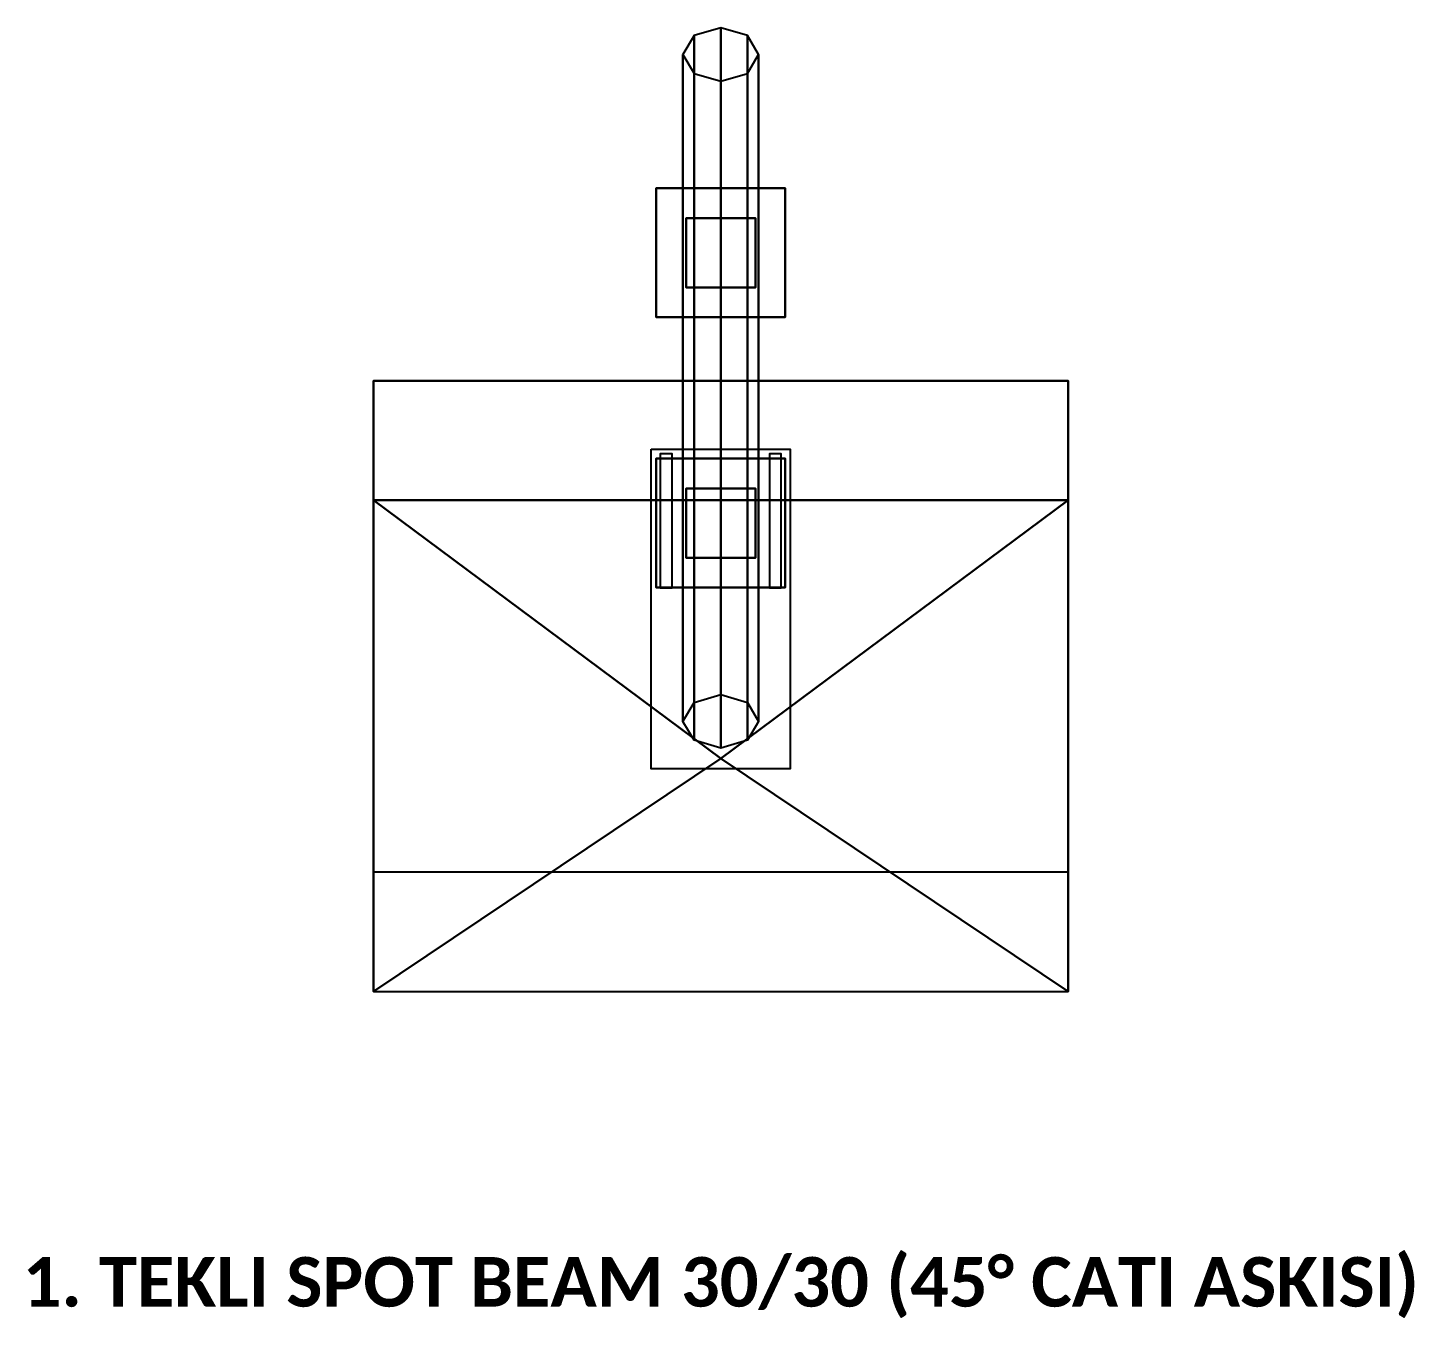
# Model space of a CAD drawing. Header units: millimetres. Extents: x -14698 to 17750, y -795 to 795.
# Drawn here: x -14698 to -13301, y -637 to 663 of the extents above; entities that cross this region are included whole.
import ezdxf
from ezdxf.enums import TextEntityAlignment as Align

# ---------------------------------------------------------------- set-up
doc = ezdxf.new("R2010")
doc.units = ezdxf.units.MM
for name, color, linetype in [('CELIK_KIRIS_KOLON', 9, 'CONTINUOUS'), ('EKP_PANEL_ANTEN', 6, 'CONTINUOUS'), ('METIN_BILGI', 7, 'CONTINUOUS'), ('MONTAJ_BORULARI', 2, 'CONTINUOUS')]:
    doc.layers.add(name, color=color, linetype=linetype)
doc.styles.get("Standard").update_dxf_attribs({"font": 'calibrib.ttf'})

msp = doc.modelspace()

# ---------------------------------------------------------------- linework, layer by layer
at = {"layer": 'CELIK_KIRIS_KOLON'}
for p, q in [((-13935, 501.6, 109.3), (-14065, 501.6, 109.3)), ((-14065, 501.6, 109.3), (-14065, 371.6, 109.3)), ((-13935, 501.6, 219.3), (-14065, 501.6, 219.3)), ((-14065, 501.6, 219.3), (-14065, 371.6, 219.3)), ((-14065, 501.6, 109.3), (-14065, 501.6, 219.3)), ((-13935, 371.6, 109.3), (-13935, 501.6, 109.3)), ((-13935, 371.6, 219.3), (-13935, 501.6, 219.3)), ((-13935, 501.6, 109.3), (-13935, 501.6, 219.3)), ((-14065, 371.6, 109.3), (-13935, 371.6, 109.3)), ((-14065, 371.6, 219.3), (-13935, 371.6, 219.3)), ((-14065, 371.6, 109.3), (-14065, 371.6, 219.3)), ((-13935, 371.6, 109.3), (-13935, 371.6, 219.3)), ((-13935, 229.3, 381.6), (-14065, 229.3, 381.6)), ((-14065, 229.3, 381.6), (-14065, 99.3, 381.6)), ((-13935, 229.3, 491.6), (-14065, 229.3, 491.6)), ((-14065, 229.3, 491.6), (-14065, 99.3, 491.6)), ((-14065, 229.3, 381.6), (-14065, 229.3, 491.6)), ((-13935, 99.3, 381.6), (-13935, 229.3, 381.6)), ((-13935, 99.3, 491.6), (-13935, 229.3, 491.6)), ((-13935, 229.3, 381.6), (-13935, 229.3, 491.6)), ((-14065, 99.3, 381.6), (-13935, 99.3, 381.6)), ((-14065, 99.3, 491.6), (-13935, 99.3, 491.6)), ((-14065, 99.3, 381.6), (-14065, 99.3, 491.6)), ((-13935, 99.3, 381.6), (-13935, 99.3, 491.6))]:
    msp.add_line(p, q, dxfattribs=at)
for points in [[(-14065, 371.6, 109.3), (-13935, 371.6, 109.3), (-13935, 501.6, 109.3), (-14065, 501.6, 109.3)], [(-14065, 371.6, 219.3), (-13935, 371.6, 219.3), (-13935, 501.6, 219.3), (-14065, 501.6, 219.3)], [(-14065, 501.6, 109.3), (-13935, 501.6, 109.3), (-13935, 501.6, 219.3), (-14065, 501.6, 219.3)], [(-14065, 371.6, 109.3), (-14065, 501.6, 109.3), (-14065, 501.6, 219.3), (-14065, 371.6, 219.3)], [(-13935, 371.6, 109.3), (-13935, 501.6, 109.3), (-13935, 501.6, 219.3), (-13935, 371.6, 219.3)], [(-14065, 371.6, 109.3), (-13935, 371.6, 109.3), (-13935, 371.6, 219.3), (-14065, 371.6, 219.3)], [(-14070, 238.6, -83.1), (-13930, 238.6, -83.1), (-13930, -83.1, 238.6), (-14070, -83.1, 238.6)], [(-14065, 99.3, 381.6), (-13935, 99.3, 381.6), (-13935, 229.3, 381.6), (-14065, 229.3, 381.6)], [(-14065, 99.3, 491.6), (-13935, 99.3, 491.6), (-13935, 229.3, 491.6), (-14065, 229.3, 491.6)], [(-14065, 229.3, 381.6), (-13935, 229.3, 381.6), (-13935, 229.3, 491.6), (-14065, 229.3, 491.6)], [(-14065, 99.3, 381.6), (-14065, 229.3, 381.6), (-14065, 229.3, 491.6), (-14065, 99.3, 491.6)], [(-14061, 99, 56.6), (-14049, 99, 56.6), (-14049, 234.1, 276.5), (-14061, 234.1, 276.5)], [(-13951, 99, 56.6), (-13939, 99, 56.6), (-13939, 234.1, 276.5), (-13951, 234.1, 276.5)], [(-13935, 99.3, 381.6), (-13935, 229.3, 381.6), (-13935, 229.3, 491.6), (-13935, 99.3, 491.6)], [(-14065, 99.3, 381.6), (-13935, 99.3, 381.6), (-13935, 99.3, 491.6), (-14065, 99.3, 491.6)]]:
    msp.add_3dface(points, dxfattribs=at)
at = {"layer": 'EKP_PANEL_ANTEN'}
for q in [(-14350, 187.4, -307.6), (-13650, 187.4, -307.6), (-14350, -307.6, 187.4), (-13650, -307.6, 187.4)]:
    msp.add_line((-14000, -72.8, -72.8), q, dxfattribs=at)
for points in [[(-14350, 307.6, -187.4), (-13650, 307.6, -187.4), (-13650, -187.4, 307.6), (-14350, -187.4, 307.6)], [(-14350, 187.4, -307.6), (-13650, 187.4, -307.6), (-13650, 307.6, -187.4), (-14350, 307.6, -187.4)], [(-14350, 187.4, -307.6), (-14350, -307.6, 187.4), (-14350, -187.4, 307.6), (-14350, 307.6, -187.4)], [(-13650, 187.4, -307.6), (-13650, -307.6, 187.4), (-13650, -187.4, 307.6), (-13650, 307.6, -187.4)], [(-14000, -72.8, -72.8), (-13650, 187.4, -307.6), (-14350, 187.4, -307.6)], [(-14000, -72.8, -72.8), (-14350, 187.4, -307.6), (-14350, -307.6, 187.4)], [(-14000, -72.8, -72.8), (-13650, -307.6, 187.4), (-13650, 187.4, -307.6)], [(-14000, -72.8, -72.8), (-14350, -307.6, 187.4), (-13650, -307.6, 187.4)], [(-14350, -307.6, 187.4), (-13650, -307.6, 187.4), (-13650, -187.4, 307.6), (-14350, -187.4, 307.6)]]:
    msp.add_3dface(points, dxfattribs=at)
at = {"layer": 'MONTAJ_BORULARI'}
for p, q in [((-13965, 471.6, 164.3), (-14035, 471.6, 164.3)), ((-14035, 471.6, 164.3), (-14035, 401.6, 164.3)), ((-13965, 471.6, 2200), (-14035, 471.6, 2200)), ((-14035, 471.6, 2200), (-14035, 401.6, 2200)), ((-14035, 471.6, 164.3), (-14035, 471.6, 2200)), ((-13965, 401.6, 164.3), (-13965, 471.6, 164.3)), ((-13965, 401.6, 2200), (-13965, 471.6, 2200)), ((-13965, 471.6, 164.3), (-13965, 471.6, 2200)), ((-14035, 401.6, 164.3), (-13965, 401.6, 164.3)), ((-14035, 401.6, 2200), (-13965, 401.6, 2200)), ((-14035, 401.6, 164.3), (-14035, 401.6, 2200)), ((-13965, 401.6, 164.3), (-13965, 401.6, 2200)), ((-13965, 199.3, 436.6), (-14035, 199.3, 436.6)), ((-14035, 199.3, 436.6), (-14035, 129.3, 436.6)), ((-13965, 199.3, 2200), (-14035, 199.3, 2200)), ((-14035, 199.3, 2200), (-14035, 129.3, 2200)), ((-14035, 199.3, 436.6), (-14035, 199.3, 2200)), ((-13965, 129.3, 436.6), (-13965, 199.3, 436.6)), ((-13965, 129.3, 2200), (-13965, 199.3, 2200)), ((-13965, 199.3, 436.6), (-13965, 199.3, 2200)), ((-14035, 129.3, 436.6), (-13965, 129.3, 436.6)), ((-14035, 129.3, 2200), (-13965, 129.3, 2200)), ((-14035, 129.3, 436.6), (-14035, 129.3, 2200)), ((-13965, 129.3, 436.6), (-13965, 129.3, 2200))]:
    msp.add_line(p, q, dxfattribs=at)
for points in [[(-14000, 663.3, -8.5), (-14026.9, 655.4, -16.4), (-14026.9, -16.4, 655.4), (-14000, -8.5, 663.3)], [(-13973.1, 655.4, -16.4), (-14000, 663.3, -8.5), (-14000, -8.5, 663.3), (-13973.1, -16.4, 655.4)], [(-14026.9, 655.4, -16.4), (-14038.1, 636.3, -35.4), (-14038.1, -35.4, 636.3), (-14026.9, -16.4, 655.4)], [(-13961.9, 636.3, -35.4), (-13973.1, 655.4, -16.4), (-13973.1, -16.4, 655.4), (-13961.9, -35.4, 636.3)], [(-14038.1, 636.3, -35.4), (-14026.9, 617.3, -54.5), (-14026.9, -54.5, 617.3), (-14038.1, -35.4, 636.3)], [(-13973.1, 617.3, -54.5), (-13961.9, 636.3, -35.4), (-13961.9, -35.4, 636.3), (-13973.1, -54.5, 617.3)], [(-14026.9, 617.3, -54.5), (-14000, 609.4, -62.4), (-14000, -62.4, 609.4), (-14026.9, -54.5, 617.3)], [(-14000, 609.4, -62.4), (-13973.1, 617.3, -54.5), (-13973.1, -54.5, 617.3), (-14000, -62.4, 609.4)], [(-14035, 401.6, 164.3), (-13965, 401.6, 164.3), (-13965, 471.6, 164.3), (-14035, 471.6, 164.3)], [(-14035, 401.6, 2200), (-13965, 401.6, 2200), (-13965, 471.6, 2200), (-14035, 471.6, 2200)], [(-14035, 471.6, 164.3), (-13965, 471.6, 164.3), (-13965, 471.6, 2200), (-14035, 471.6, 2200)], [(-14035, 401.6, 164.3), (-14035, 471.6, 164.3), (-14035, 471.6, 2200), (-14035, 401.6, 2200)], [(-13965, 401.6, 164.3), (-13965, 471.6, 164.3), (-13965, 471.6, 2200), (-13965, 401.6, 2200)], [(-14035, 401.6, 164.3), (-13965, 401.6, 164.3), (-13965, 401.6, 2200), (-14035, 401.6, 2200)], [(-14035, 129.3, 436.6), (-13965, 129.3, 436.6), (-13965, 199.3, 436.6), (-14035, 199.3, 436.6)], [(-14035, 129.3, 2200), (-13965, 129.3, 2200), (-13965, 199.3, 2200), (-14035, 199.3, 2200)], [(-14035, 199.3, 436.6), (-13965, 199.3, 436.6), (-13965, 199.3, 2200), (-14035, 199.3, 2200)], [(-14035, 129.3, 436.6), (-14035, 199.3, 436.6), (-14035, 199.3, 2200), (-14035, 129.3, 2200)], [(-13965, 129.3, 436.6), (-13965, 199.3, 436.6), (-13965, 199.3, 2200), (-13965, 129.3, 2200)], [(-14035, 129.3, 436.6), (-13965, 129.3, 436.6), (-13965, 129.3, 2200), (-14035, 129.3, 2200)]]:
    msp.add_3dface(points, dxfattribs=at)

# ---------------------------------------------------------------- texts
at = {"layer": 'METIN_BILGI'}
msp.add_text('1. TEKLI SPOT BEAM 30/30 (45° CATI ASKISI)', height=50, dxfattribs=at).set_placement((-14000, -600), align=Align.MIDDLE_CENTER)

doc.saveas('drawing.dxf')
